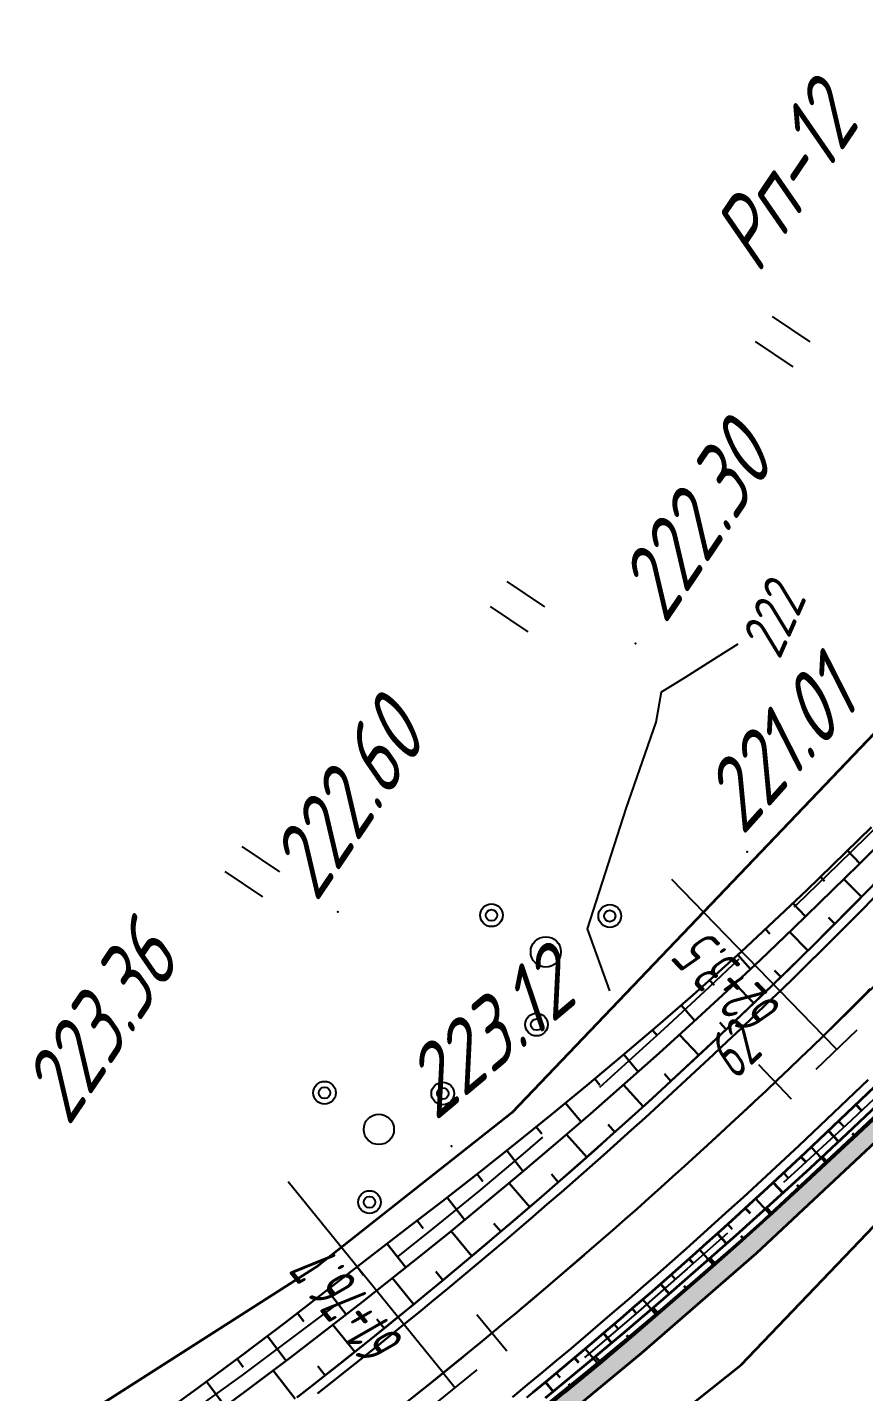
# Model space of a CAD drawing. Header units: millimetres. Extents: x -698 to 8131, y -704 to 4503.
# Drawn here: x 4579.5 to 4623.7, y 3098.7 to 3170.8 of the extents above; entities that cross this region are included whole.
import ezdxf

# ---------------------------------------------------------------- set-up
doc = ezdxf.new("R2010")
doc.units = ezdxf.units.MM
for name, pattern in [('CONTI', [0]), ('DASHED', [0.75, 0.5, -0.25]), ('STROT', [1.7, 0.5, -1.2])]:
    doc.linetypes.add(name, pattern=pattern)
for name, color, linetype, lineweight in [('10', 1, 'Continuous', 35), ('КОПИЯ_ОСЬ_13_ОТКОСЫ', 7, 'Continuous', 30), ('ОСЬ_ВЕРХ_ПОКРЫТИЯ_ГРАНИЦЫ_ПОЛОС', 7, 'Continuous', 30), ('ОСЬ_ВЕРХ_ПОКРЫТИЯ_ОСЬ', 1, 'Continuous', 30), ('Ось_примыкания', 1, 'Continuous', 35), ('Тротуар', 40, 'Continuous', 35)]:
    doc.layers.add(name, color=color, linetype=linetype, lineweight=lineweight)
for name, color, linetype in [('GOR_BDEFAULT', 212, 'CONTI'), ('NAD_MDEFAULT', 7, 'CONTI'), ('PI_OTDEFAULT', 172, 'CONTI'), ('PI_TTDEFAULT', 5, 'CONTI'), ('SIT_LDEFAULT', 7, 'CONTI'), ('USLZNDEFAULT', 7, 'CONTI'), ('ZAPSKDEFAULT', 7, 'CONTI'), ('ОСЬ_ВЕРХ_ПОКРЫТИЯ_ОТКОСЫ', 7, 'Continuous'), ('ОСЬ_ВЕРХ_ПОКРЫТИЯ_ПИКЕТЫ', 1, 'Continuous'), ('ОСЬ_ВЕРХ_ПОКРЫТИЯ_РАЗБИВКА_КРИВ', 1, 'Continuous'), ('разметка', 7, 'Continuous')]:
    doc.layers.add(name, color=color, linetype=linetype)
doc.styles.add('eskd', font='isocpeui.ttf', dxfattribs={"width": 1.2})
doc.styles.add('SHRFT', font='isocpeui.ttf', dxfattribs={"width": 3.5})
doc.styles.get("Standard").update_dxf_attribs({"font": 'isocpeui.ttf'})

# ---------------------------------------------------------------- blocks, each defined once
blk = doc.blocks.new('BL_2011')
at = {"color": 0}
for p, q in [((0, 0), (0, 2.4)), ((1.6, 0), (1.6, 2.4))]:
    blk.add_line(p, q, dxfattribs=at)
blk = doc.blocks.new('BL_2009')
at = {"color": 0}
for centre, radius in [((0, 3.46), 0.6), ((0, 3.46), 0.3), ((0, 0), 0.8), ((-3.46, -1.74), 0.6), ((-3.46, -1.74), 0.3), ((3.46, -1.74), 0.6), ((3.46, -1.74), 0.3)]:
    blk.add_circle(centre, radius, dxfattribs=at)
blk = doc.blocks.new('*U49')
at = {"layer": 'КОПИЯ_ОСЬ_13_ОТКОСЫ'}
for points in [[(216.544, 488.3), (218.878, 489.998), (221.193, 491.714), (223.493, 493.45), (227.285, 496.388), (229.83, 498.363), (231.771, 499.852), (233.699, 501.358), (235.614, 502.879), (237.517, 504.416), (239.407, 505.969), (241.284, 507.538), (243.147, 509.122), (244.998, 510.722), (247.547, 513.015), (251.01, 516.279), (254.433, 519.602)], [(219.093, 488.11), (221.421, 489.834), (223.734, 491.578), (227.549, 494.53), (230.209, 496.637), (232.117, 498.176), (234.012, 499.731), (235.894, 501.302), (237.743, 502.871), (239.579, 504.456), (241.401, 506.055), (243.211, 507.67), (245.007, 509.299), (246.789, 510.942), (248.559, 512.601), (250.314, 514.273), (253.736, 517.609), (257.119, 520.998)], [(253.161, 518.367), (253.818, 517.69)], [(251.726, 516.974), (251.95, 516.743)], [(250.28, 515.592), (250.944, 514.888)], [(248.825, 514.22), (249.054, 513.977)], [(247.366, 512.852), (248.036, 512.108)], [(245.879, 511.515), (246.119, 511.248)], [(244.383, 510.187), (245.089, 509.373)], [(242.867, 508.882), (243.124, 508.582)], [(241.343, 507.588), (242.107, 506.682)], [(239.81, 506.304), (240.085, 505.972)], [(238.268, 505.03), (239.088, 504.03)], [(236.717, 503.767), (237.011, 503.403)], [(235.158, 502.514), (236.032, 501.418)], [(233.59, 501.272), (233.901, 500.877)], [(232.014, 500.041), (232.94, 498.848)], [(230.43, 498.821), (230.754, 498.397)], [(228.846, 497.599), (229.828, 496.335)], [(227.266, 496.373), (227.599, 495.944)], [(225.685, 495.148), (226.683, 493.86)], [(224.104, 493.923), (224.438, 493.492)], [(222.515, 492.708), (223.503, 491.402)], [(220.916, 491.507), (221.245, 491.067)], [(219.31, 490.316), (220.286, 488.99)]]:
    blk.add_lwpolyline(points, dxfattribs=at)

msp = doc.modelspace()

# ---------------------------------------------------------------- hatches: boundary and pattern name
at = {"layer": 'Тротуар', "lineweight": 30, "ltscale": 7}
msp.add_hatch(color=256, dxfattribs=at).paths.add_polyline_path([(4574.899, 3074.276), (4575.294, 3073.418), (4576.712, 3074.251), (4583.281, 3078.834), (4589.76, 3083.547), (4596.289, 3088.339), (4606.028, 3095.85), (4611.942, 3100.74), (4617.993, 3106.019), (4626.782, 3114.243), (4633.809, 3121.367), (4646.491, 3134.137), (4652.107, 3139.885), (4656.133, 3144.334), (4665.227, 3153.58), (4664.057, 3153.857), (4655.405, 3145.019), (4651.379, 3140.571), (4645.778, 3134.839), (4633.098, 3122.071), (4626.084, 3114.96), (4617.323, 3106.761), (4611.295, 3101.502), (4605.404, 3096.632), (4595.688, 3089.139), (4589.17, 3084.354), (4582.701, 3079.648), (4576.14, 3075.071)])

# ---------------------------------------------------------------- linework, layer by layer
at = {"layer": '10'}
for p, q in [((4704.083, 3217.114), (4605.073, 3113.424)), ((4617.193, 3100.104), (4716.683, 3204.304)), ((4617.193, 3100.104), (4716.683, 3204.304)), ((4605.073, 3113.424), (4594.853, 3105.354)), ((4594.853, 3105.354), (4502.873, 3046.584)), ((4605.263, 3090.694), (4617.193, 3100.104)), ((4605.263, 3090.694), (4617.193, 3100.104))]:
    msp.add_line(p, q, dxfattribs=at)
msp.add_lwpolyline([(4789.103, 3384.464), (4785.093, 3347.224), (4781.963, 3330.514), (4765.343, 3289.654), (4750.583, 3264.934), (4737.293, 3247.844), (4704.083, 3217.114), (4605.073, 3113.424), (4594.853, 3105.354), (4502.873, 3046.584), (4488.273, 3034.384), (4472.633, 3015.434), (4468.193, 2995.454), (4472.373, 2972.494)], dxfattribs=at)
at = {"layer": 'GOR_BDEFAULT', "color": 212, "elevation": 222, "flags": 128}
msp.add_lwpolyline([(4610.249, 3119.88), (4609.069, 3123.151), (4611.114, 3129.51), (4612.699, 3134.07), (4612.979, 3135.66), (4613.569, 3136.02), (4614.239, 3136.44), (4615.019, 3136.93), (4615.939, 3137.51), (4617.029, 3138.21)], dxfattribs=at)
at = {"layer": 'PI_TTDEFAULT', "color": 5}
for p in [(4611.599, 3138.23, 222.296), (4617.509, 3127.21, 221.01), (4595.879, 3124.04, 222.602), (4601.889, 3111.66, 223.123)]:
    msp.add_point(p, dxfattribs=at)
at = {"layer": 'SIT_LDEFAULT', "color": 7}
for p, q in [((4622.349, 3126.58), (4624.559, 3128.74)), ((4620.119, 3124.44), (4622.349, 3126.58)), ((4619.979, 3124.31), (4620.119, 3124.44)), ((4615.509, 3120.08), (4617.079, 3121.56)), ((4613.119, 3117.87), (4615.509, 3120.08)), ((4610.699, 3115.66), (4613.119, 3117.87)), ((4609.719, 3114.78), (4610.699, 3115.66)), ((4625.329, 3115.22), (4622.749, 3112.8)), ((4622.749, 3112.8), (4619.989, 3110.26)), ((4605.799, 3111.34), (4606.719, 3112.14)), ((4603.349, 3109.29), (4605.799, 3111.35)), ((4619.989, 3110.26), (4619.419, 3109.75)), ((4600.899, 3107.29), (4603.349, 3109.29)), ((4598.999, 3105.78), (4600.899, 3107.29)), ((4616.459, 3107.07), (4614.339, 3105.18)), ((4614.339, 3105.18), (4611.629, 3102.81)), ((4593.389, 3101.46), (4595.849, 3103.32)), ((4611.629, 3102.81), (4609.109, 3100.66)), ((4590.839, 3099.57), (4593.389, 3101.46)), ((4609.109, 3100.66), (4608.919, 3100.5)), ((4588.269, 3097.71), (4590.839, 3099.57))]:
    msp.add_line(p, q, dxfattribs=at)
at = {"layer": 'КОПИЯ_ОСЬ_13_ОТКОСЫ'}
for points in [[(4588.737, 3097.024), (4591.065, 3098.748), (4593.378, 3100.492), (4597.193, 3103.444), (4599.853, 3105.551), (4601.761, 3107.09), (4603.656, 3108.645), (4605.539, 3110.216), (4607.387, 3111.786), (4609.223, 3113.37), (4611.046, 3114.97), (4612.855, 3116.584), (4614.651, 3118.213), (4616.434, 3119.857), (4618.203, 3121.515), (4619.958, 3123.188), (4623.381, 3126.523), (4626.763, 3129.912)], [(4593.762, 3098.418), (4596.051, 3100.219), (4598.322, 3102.04), (4600.967, 3104.197), (4602.915, 3105.815), (4604.849, 3107.449), (4606.769, 3109.1), (4608.674, 3110.767), (4610.566, 3112.451), (4612.443, 3114.15), (4614.305, 3115.866), (4616.152, 3117.597), (4617.985, 3119.344), (4619.803, 3121.107), (4621.606, 3122.885), (4624.985, 3126.293)], [(4623.541, 3124.837), (4622.604, 3125.766)], [(4622.132, 3123.417), (4621.806, 3123.74)], [(4620.716, 3122.004), (4619.748, 3122.986)], [(4619.288, 3120.605), (4618.954, 3120.947)], [(4617.85, 3119.215), (4616.856, 3120.25)], [(4616.403, 3117.834), (4616.061, 3118.195)], [(4614.946, 3116.464), (4613.927, 3117.554)], [(4605.862, 3098.383), (4607.854, 3100.038), (4609.83, 3101.71), (4611.793, 3103.398), (4613.741, 3105.103), (4615.675, 3106.825), (4617.594, 3108.563), (4619.498, 3110.318), (4621.387, 3112.088), (4623.261, 3113.874), (4625.12, 3115.677)], [(4612.006, 3113.752), (4610.964, 3114.897)], [(4613.481, 3115.103), (4613.131, 3115.482)], [(4607.043, 3098.137), (4609.101, 3099.813), (4611.144, 3101.507), (4613.172, 3103.219), (4615.185, 3104.948), (4617.183, 3106.695), (4619.166, 3108.458), (4621.133, 3110.239), (4623.086, 3112.037), (4625.022, 3113.852)], [(4610.522, 3112.411), (4610.164, 3112.809)], [(4622.337, 3112.989), (4622.609, 3112.704)], [(4609.028, 3111.08), (4607.965, 3112.282)], [(4620.884, 3111.614), (4621.695, 3110.753)], [(4607.527, 3109.76), (4607.163, 3110.177)], [(4619.423, 3110.248), (4619.68, 3109.972)], [(4606.016, 3108.449), (4604.932, 3109.707)], [(4617.953, 3108.892), (4618.718, 3108.057)], [(4602.968, 3105.859), (4601.865, 3107.175)], [(4604.496, 3107.149), (4604.126, 3107.585)], [(4616.475, 3107.546), (4616.716, 3107.278)], [(4614.987, 3106.209), (4615.708, 3105.402)], [(4601.431, 3104.579), (4601.054, 3105.035)], [(4613.49, 3104.882), (4613.718, 3104.624)], [(4599.883, 3103.313), (4598.762, 3104.687)], [(4611.985, 3103.565), (4612.662, 3102.786)], [(4596.773, 3100.798), (4595.624, 3102.23)], [(4598.333, 3102.049), (4597.946, 3102.523)], [(4610.471, 3102.258), (4610.685, 3102.01)], [(4608.949, 3100.961), (4609.584, 3100.211)], [(4593.634, 3098.318), (4592.475, 3099.807)], [(4595.208, 3099.552), (4594.819, 3100.046)], [(4607.419, 3099.674), (4607.618, 3099.435)]]:
    msp.add_lwpolyline(points, dxfattribs=at)
at = {"layer": 'ОСЬ_ВЕРХ_ПОКРЫТИЯ_ГРАНИЦЫ_ПОЛОС', "linetype": 'Continuous'}
for points in [[(4593.725, 3098.389), (4594.495, 3098.991), (4595.263, 3099.595), (4596.029, 3100.201), (4596.793, 3100.81), (4597.556, 3101.421), (4598.316, 3102.035), (4599.074, 3102.651), (4599.839, 3103.272), (4600.6, 3103.895), (4601.36, 3104.521), (4602.117, 3105.149), (4602.873, 3105.779), (4603.626, 3106.412), (4604.377, 3107.048), (4605.126, 3107.686), (4605.873, 3108.327), (4606.618, 3108.97), (4607.361, 3109.615), (4608.101, 3110.263), (4608.84, 3110.913), (4609.576, 3111.566), (4610.31, 3112.222), (4611.042, 3112.879), (4611.772, 3113.54), (4612.499, 3114.202), (4613.225, 3114.867), (4613.948, 3115.535), (4614.668, 3116.204), (4615.387, 3116.877), (4616.103, 3117.551), (4616.818, 3118.228), (4617.529, 3118.908), (4618.239, 3119.589), (4618.946, 3120.273), (4619.652, 3120.96), (4620.355, 3121.649), (4621.056, 3122.34), (4621.755, 3123.034), (4622.452, 3123.73), (4623.148, 3124.428), (4623.841, 3125.129)], [(4594.803, 3098.597), (4595.573, 3099.202), (4596.34, 3099.81), (4597.106, 3100.42), (4597.869, 3101.032), (4598.63, 3101.646), (4599.389, 3102.263), (4600.154, 3102.885), (4600.917, 3103.509), (4601.678, 3104.135), (4602.437, 3104.764), (4603.194, 3105.396), (4603.948, 3106.03), (4604.701, 3106.667), (4605.451, 3107.306), (4606.199, 3107.948), (4606.946, 3108.592), (4607.69, 3109.238), (4608.431, 3109.887), (4609.171, 3110.539), (4609.908, 3111.193), (4610.644, 3111.849), (4611.377, 3112.508), (4612.108, 3113.169), (4612.837, 3113.833), (4613.563, 3114.499), (4614.287, 3115.168), (4615.009, 3115.839), (4615.729, 3116.512), (4616.447, 3117.188), (4617.162, 3117.866), (4617.875, 3118.546), (4618.586, 3119.229), (4619.295, 3119.914), (4620.001, 3120.602), (4620.705, 3121.292), (4621.408, 3121.985), (4622.108, 3122.679), (4622.806, 3123.377), (4623.502, 3124.076), (4624.197, 3124.777)], [(4623.891, 3115.178), (4623.166, 3114.477), (4622.44, 3113.779), (4621.711, 3113.084), (4620.979, 3112.39), (4620.246, 3111.7), (4619.51, 3111.011), (4618.772, 3110.325), (4618.031, 3109.642), (4617.289, 3108.961), (4616.544, 3108.283), (4615.797, 3107.607), (4615.047, 3106.933), (4614.296, 3106.262), (4613.542, 3105.593), (4612.786, 3104.927), (4612.027, 3104.264), (4611.267, 3103.603), (4610.504, 3102.945), (4609.739, 3102.289), (4608.972, 3101.635), (4608.203, 3100.984), (4607.432, 3100.336), (4606.658, 3099.691), (4605.882, 3099.047), (4605.105, 3098.407)], [(4624.239, 3114.819), (4623.513, 3114.117), (4622.785, 3113.418), (4622.055, 3112.721), (4621.323, 3112.027), (4620.588, 3111.335), (4619.851, 3110.646), (4619.112, 3109.959), (4618.37, 3109.274), (4617.626, 3108.592), (4616.88, 3107.912), (4616.132, 3107.235), (4615.381, 3106.561), (4614.628, 3105.888), (4613.873, 3105.219), (4613.116, 3104.552), (4612.356, 3103.887), (4611.594, 3103.225), (4610.83, 3102.566), (4610.064, 3101.909), (4609.296, 3101.254), (4608.525, 3100.602), (4607.753, 3099.953), (4606.978, 3099.306), (4606.201, 3098.662)]]:
    msp.add_lwpolyline(points, dxfattribs=at)
at = {"layer": 'ОСЬ_ВЕРХ_ПОКРЫТИЯ_ОСЬ'}
msp.add_lwpolyline([(4599.905, 3098.443), (4600.677, 3099.061), (4601.446, 3099.682), (4601.446, 3099.682, 0.022384), (4621.536, 3117.492), (4621.536, 3117.492), (4622.239, 3118.175), (4622.94, 3118.861), (4623.638, 3119.549), (4624.334, 3120.239)], format="xyb", dxfattribs=at)
at = {"layer": 'ОСЬ_ВЕРХ_ПОКРЫТИЯ_ОТКОСЫ'}
msp.add_lwpolyline([(4605.862, 3098.383), (4607.854, 3100.038), (4609.83, 3101.71), (4611.793, 3103.398), (4613.741, 3105.103), (4615.675, 3106.825), (4617.594, 3108.563), (4619.498, 3110.318), (4621.387, 3112.088), (4623.261, 3113.874), (4625.12, 3115.677), (4626.964, 3117.495), (4630.418, 3120.979), (4633.822, 3124.505), (4637.155, 3128.039), (4641.058, 3132.27), (4644.913, 3136.533), (4646.189, 3137.959), (4647.462, 3139.388), (4649.363, 3141.535), (4651.258, 3143.685), (4653.776, 3146.555), (4658.691, 3152.184)], dxfattribs=at)
at = {"layer": 'ОСЬ_ВЕРХ_ПОКРЫТИЯ_ПИКЕТЫ'}
for p, q in [((4619.847, 3114.141), (4618.128, 3115.956)), ((4619.847, 3114.141), (4618.128, 3115.956)), ((4604.817, 3100.826), (4603.222, 3102.752))]:
    msp.add_line(p, q, dxfattribs=at)
at = {"layer": 'ОСЬ_ВЕРХ_ПОКРЫТИЯ_РАЗБИВКА_КРИВ'}
for p, q in [((4621.536, 3117.492), (4613.53, 3125.747)), ((4621.156, 3115.729), (4623.309, 3117.818)), ((4621.536, 3117.492), (4622.233, 3116.774)), ((4601.446, 3099.682), (4593.267, 3109.786)), ((4600.91, 3097.961), (4603.241, 3099.849)), ((4601.446, 3099.682), (4602.075, 3098.905))]:
    msp.add_line(p, q, dxfattribs=at)
at = {"layer": 'Ось_примыкания', "color": 0}
for p, q in [((4623.247, 3113.861), (4623.52, 3113.574)), ((4621.799, 3112.481), (4622.337, 3111.916)), ((4623.207, 3112.18), (4623.069, 3112.326)), ((4620.343, 3111.109), (4620.606, 3110.829)), ((4621.751, 3110.809), (4621.471, 3111.11)), ((4618.879, 3109.747), (4619.389, 3109.194)), ((4620.284, 3109.45), (4620.144, 3109.603)), ((4617.406, 3108.394), (4617.654, 3108.121)), ((4618.809, 3108.1), (4618.528, 3108.412)), ((4615.924, 3107.051), (4616.41, 3106.514)), ((4617.323, 3106.761), (4617.182, 3106.917)), ((4614.432, 3105.719), (4614.67, 3105.452)), ((4615.828, 3105.432), (4615.546, 3105.75)), ((4612.933, 3104.396), (4613.393, 3103.87)), ((4614.325, 3104.113), (4614.184, 3104.274)), ((4611.425, 3103.082), (4611.648, 3102.822)), ((4612.814, 3102.802), (4612.534, 3103.129)), ((4609.909, 3101.777), (4610.346, 3101.269)), ((4611.295, 3101.502), (4611.155, 3101.667)), ((4608.382, 3100.485), (4608.595, 3100.233)), ((4609.767, 3100.211), (4609.484, 3100.546)), ((4606.848, 3099.202), (4607.261, 3098.705)), ((4608.229, 3098.932), (4608.089, 3099.102))]:
    msp.add_line(p, q, dxfattribs=at)
for points in [[(4607.881, 3098.643), (4609.742, 3100.19), (4611.591, 3101.752), (4613.427, 3103.329), (4615.25, 3104.92), (4617.061, 3106.525), (4618.859, 3108.145), (4620.644, 3109.779), (4622.417, 3111.428), (4624.994, 3113.881), (4628.497, 3117.349), (4631.944, 3120.863), (4635.339, 3124.416), (4636.012, 3125.13), (4636.683, 3125.846), (4640.821, 3129.883), (4644.909, 3133.958), (4648.957, 3138.06), (4650.968, 3140.118), (4652.897, 3142.244), (4655.46, 3145.081), (4662.33, 3152.254)], [(4606.852, 3098.368), (4608.896, 3100.053), (4610.925, 3101.755), (4612.939, 3103.475), (4614.938, 3105.213), (4616.922, 3106.967), (4618.891, 3108.739), (4620.845, 3110.527), (4622.784, 3112.332), (4624.719, 3114.165)]]:
    msp.add_lwpolyline(points, dxfattribs=at)
at = {"layer": 'Ось_примыкания', "linetype": 'Continuous'}
msp.add_lwpolyline([(4606.201, 3098.662), (4606.978, 3099.306), (4607.753, 3099.953), (4608.525, 3100.602), (4609.296, 3101.254), (4610.064, 3101.909), (4610.83, 3102.566), (4611.594, 3103.225), (4612.356, 3103.887), (4613.116, 3104.552), (4613.873, 3105.219), (4614.628, 3105.888), (4615.381, 3106.561), (4616.132, 3107.235), (4616.88, 3107.912), (4617.626, 3108.592), (4618.37, 3109.274), (4619.112, 3109.959), (4619.851, 3110.646), (4620.588, 3111.335), (4621.323, 3112.027), (4622.055, 3112.721), (4622.785, 3113.418), (4623.513, 3114.117), (4624.239, 3114.819)], dxfattribs=at)
at = {"layer": 'разметка', "linetype": 'STROT', "lineweight": 30, "ltscale": 7}
msp.add_lwpolyline([(4606.233, 3103.64, 0.017206), (4621.536, 3117.492, 0.020745), (4655.674, 3154.501, 0.020352)], format="xyb", dxfattribs=at)
at = {"layer": 'разметка', "linetype": 'DASHED', "lineweight": 30, "ltscale": 14}
msp.add_lwpolyline([(4565.808, 3074.274, 0.023402), (4597.388, 3096.454, 0.009389), (4606.233, 3103.64, 0.01029)], format="xyb", dxfattribs=at)
at = {"layer": 'Тротуар', "linetype": 'Continuous'}
for points in [[(4576.14, 3075.071), (4582.701, 3079.648), (4589.17, 3084.354), (4595.688, 3089.139), (4605.404, 3096.632), (4611.295, 3101.502), (4617.323, 3106.761), (4626.084, 3114.96), (4633.098, 3122.071), (4645.778, 3134.839), (4651.379, 3140.571), (4655.405, 3145.019), (4664.057, 3153.857)], [(4576.712, 3074.251), (4583.281, 3078.834), (4589.76, 3083.547), (4596.289, 3088.339), (4606.028, 3095.85), (4611.942, 3100.74), (4617.993, 3106.019), (4626.782, 3114.243), (4633.809, 3121.367), (4646.491, 3134.137), (4652.107, 3139.885), (4656.133, 3144.334), (4664.772, 3153.158)]]:
    msp.add_lwpolyline(points, dxfattribs=at)

# ---------------------------------------------------------------- block references
at = {"layer": 'USLZNDEFAULT', "color": 7, "rotation": 56}
for p in [(4606.869, 3121.93), (4598.049, 3112.55)]:
    msp.add_blockref('BL_2009', p, dxfattribs=at)
at = {"layer": 'ZAPSKDEFAULT', "color": 7, "rotation": 56}
for p in [(4619.929, 3152.83), (4605.929, 3138.83), (4591.929, 3124.83)]:
    msp.add_blockref('BL_2011', p, dxfattribs=at)
at = {"layer": 'КОПИЯ_ОСЬ_13_ОТКОСЫ'}
msp.add_blockref('*U49', (4369.644, 2608.914), dxfattribs=at)

# ---------------------------------------------------------------- texts
at = {"layer": 'GOR_BDEFAULT', "color": 212, "style": 'SHRFT', "width": 0.75}
msp.add_text('222', height=2.3625, rotation=66.39146, dxfattribs=at).set_placement((4619.222, 3137.313, 222))
at = {"layer": 'NAD_MDEFAULT', "color": 7, "style": 'eskd', "oblique": 10, "width": 0.8}
msp.add_text(' Рп-12', height=3.5, rotation=56, dxfattribs=at).set_placement((4617.081, 3156.166))
at = {"layer": 'PI_OTDEFAULT', "color": 172, "style": 'eskd', "oblique": 10, "width": 0.8}
for s, rotation, p in [('222.30', 56, (4613.159, 3139.16)), ('221.01', 48.23608, (4617.252, 3128.009)), ('222.60', 56, (4594.739, 3124.47)), ('223.36', 56, (4581.654, 3112.633)), ('223.12', 40, (4601.019, 3112.94))]:
    msp.add_text(s, height=3.5, rotation=rotation, dxfattribs=at).set_placement(p)
at = {"layer": 'ОСЬ_ВЕРХ_ПОКРЫТИЯ_ПИКЕТЫ', "width": 0.6}
msp.add_text('62', height=2.5, rotation=43.44619, dxfattribs=at).set_placement((4616.867, 3115.106))
at = {"layer": 'ОСЬ_ВЕРХ_ПОКРЫТИЯ_РАЗБИВКА_КРИВ', "width": 0.6}
for s, rotation, p in [('62+3.5', 134.12054, (4619.437, 3118.938)), ('61+76.7', 128.99135, (4599.485, 3101.311))]:
    msp.add_text(s, height=2.5, rotation=rotation, dxfattribs=at).set_placement(p)

doc.saveas('drawing.dxf')
